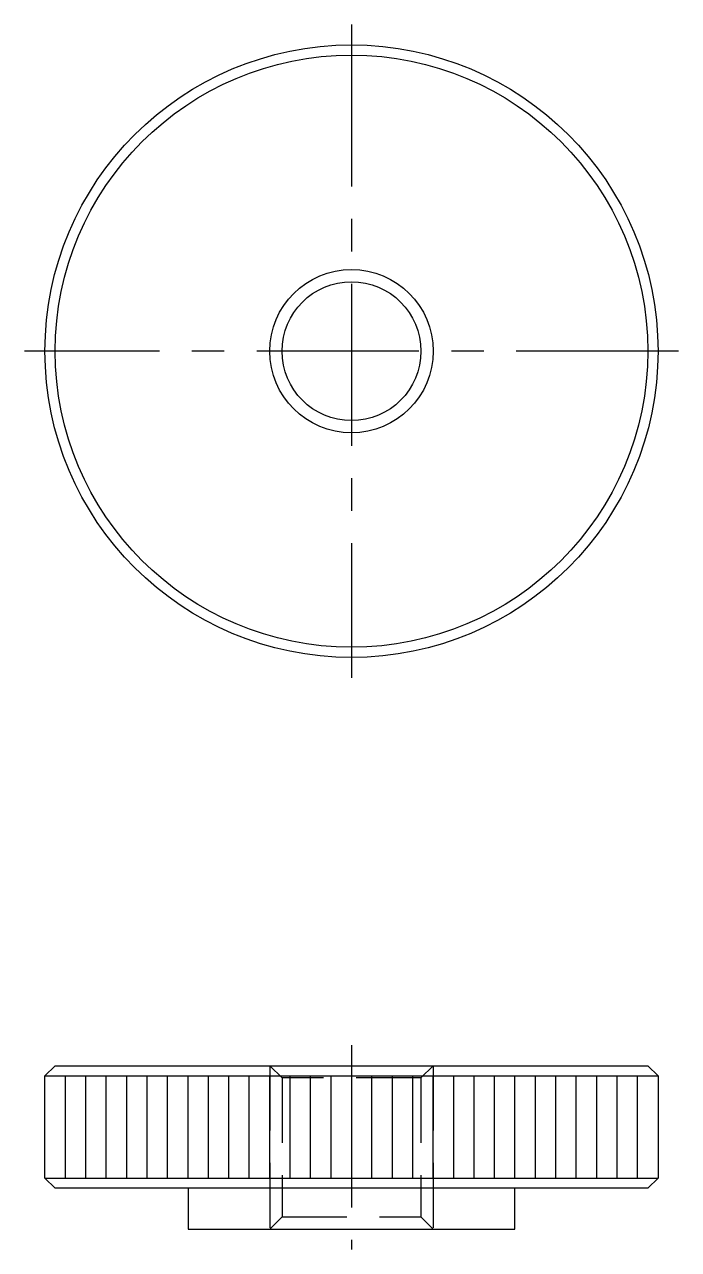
# Model space of a CAD drawing. Extents: x 10 to 162, y 10 to 151.
# Drawn here: x 129.5 to 161.5, y 91.1 to 151.1 of the extents above; entities outside this region: 2.
import ezdxf

# ---------------------------------------------------------------- set-up
doc = ezdxf.new("R2010")
doc.units = 0
doc.header["$LTSCALE"] = 0.25
doc.linetypes.add('CENTER', pattern=[50.8, 31.75, -6.35, 6.35, -6.35])
doc.linetypes.add('DASHED', pattern=[19.05, 12.7, -6.35])
doc.layers.get('0').update_dxf_attribs({"linetype": 'CONTINUOUS'})
doc.layers.add('CENTER', color=1, linetype='CENTER')

msp = doc.modelspace()

# ---------------------------------------------------------------- linework, layer by layer
for p, q in [((131.032, 100.066), (130.532, 99.566)), ((131.032, 100.066), (160.032, 100.066)), ((160.032, 100.066), (160.532, 99.566)), ((130.532, 99.566), (160.532, 99.566)), ((130.532, 94.566), (130.532, 99.566)), ((131.532, 94.566), (131.532, 99.566)), ((132.532, 94.566), (132.532, 99.566)), ((133.532, 94.566), (133.532, 99.566)), ((134.532, 94.566), (134.532, 99.566)), ((135.532, 94.566), (135.532, 99.566)), ((136.532, 94.566), (136.532, 99.566)), ((137.532, 94.566), (137.532, 99.566)), ((138.532, 94.566), (138.532, 99.566)), ((139.532, 94.566), (139.532, 99.566)), ((140.532, 94.566), (140.532, 99.566)), ((141.532, 94.566), (141.532, 99.566)), ((142.532, 94.566), (142.532, 99.566)), ((143.532, 94.566), (143.532, 99.566)), ((144.532, 94.566), (144.532, 99.566)), ((146.532, 94.566), (146.532, 99.566)), ((147.532, 94.566), (147.532, 99.566)), ((148.532, 94.566), (148.532, 99.566)), ((149.532, 94.566), (149.532, 99.566)), ((150.532, 94.566), (150.532, 99.566)), ((151.532, 94.566), (151.532, 99.566)), ((152.532, 94.566), (152.532, 99.566)), ((153.532, 94.566), (153.532, 99.566)), ((154.532, 94.566), (154.532, 99.566)), ((155.532, 94.566), (155.532, 99.566)), ((156.532, 94.566), (156.532, 99.566)), ((157.532, 94.566), (157.532, 99.566)), ((158.532, 94.566), (158.532, 99.566)), ((159.532, 94.566), (159.532, 99.566)), ((160.532, 99.566), (160.532, 94.566)), ((130.532, 94.566), (160.532, 94.566)), ((130.532, 94.566), (131.032, 94.066)), ((138.032, 94.566), (138.032, 94.566)), ((145.532, 94.566), (145.532, 94.566)), ((160.032, 94.066), (160.532, 94.566)), ((160.032, 94.066), (131.032, 94.066)), ((137.532, 94.066), (137.532, 92.066)), ((153.532, 92.066), (153.532, 94.066)), ((137.532, 92.066), (153.532, 92.066))]:
    msp.add_line(p, q)
at = {"color": 3, "linetype": 'DASHED'}
for p, q in [((141.532, 100.066), (141.532, 92.066)), ((142.132, 99.466), (141.532, 100.066)), ((148.932, 99.466), (149.532, 100.066)), ((149.532, 100.066), (149.532, 92.066)), ((148.932, 99.466), (142.132, 99.466)), ((142.132, 99.466), (142.132, 92.666)), ((148.932, 99.466), (148.932, 92.666)), ((142.132, 92.666), (141.532, 92.066)), ((142.132, 92.666), (148.932, 92.666)), ((148.932, 92.666), (149.532, 92.066))]:
    msp.add_line(p, q, dxfattribs=at)
for radius in [15, 14.5, 3.4]:
    msp.add_circle((145.532, 135.064), radius)
at = {"color": 3, "linetype": 'CONTINUOUS'}
msp.add_circle((145.532, 135.064), 4, dxfattribs=at)
at = {"layer": 'CENTER', "color": 1, "linetype": 'CENTER'}
for p, q in [((145.532, 151.064), (145.532, 119.064)), ((161.532, 135.064), (129.532, 135.064)), ((145.532, 101.066), (145.532, 91.066))]:
    msp.add_line(p, q, dxfattribs=at)

# ---------------------------------------------------------------- texts
for s, p in [('NOMS8', (10, 25)), ('NOMS08', (10, 10))]:
    msp.add_text(s, height=4).set_placement(p)

doc.saveas('drawing.dxf')
